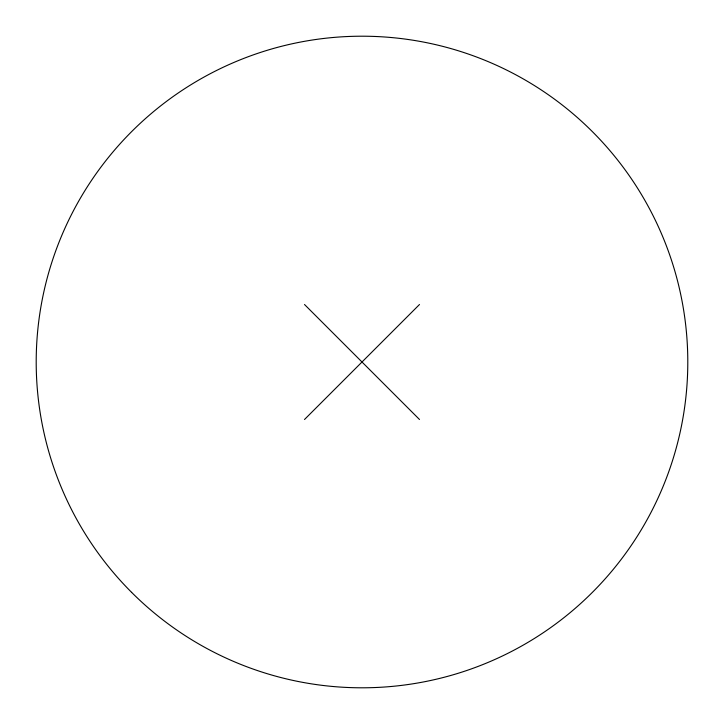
<?xml version="1.0" encoding="UTF-8"?>
<svg xmlns="http://www.w3.org/2000/svg" width="724" height="724" viewBox="0 0 724 724"><rect width="100%" height="100%" fill="white"/><g stroke="black" fill="none" stroke-linecap="round" stroke-linejoin="round"><path stroke-width="1.09" d="M304.505 419.495L419.495 304.505M304.505 304.505L419.495 419.495M131.623 592.377A325.8 325.8 0 0 0 676.696 446.319A325.8 325.8 0 0 0 277.681 47.304A325.8 325.8 0 0 0 131.623 592.377"/></g></svg>
